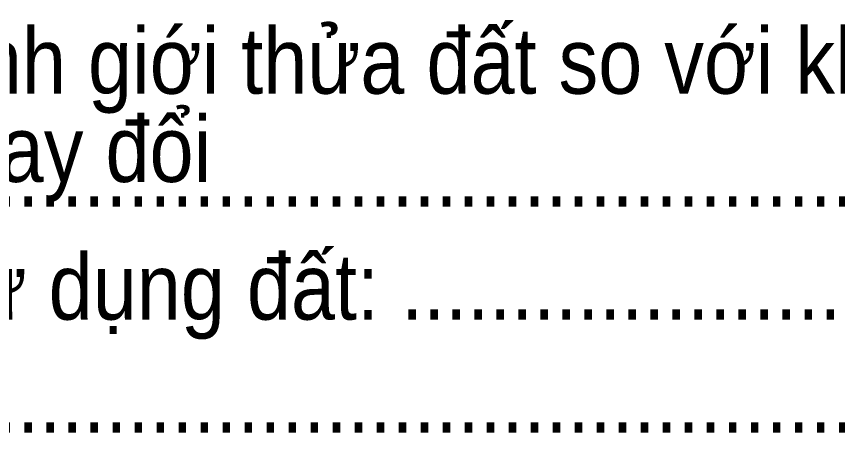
# Model space of a CAD drawing. Header units: metres. Extents: x 547965 to 548720, y 1837746 to 1838002.
# Drawn here: x 548024.31 to 548059.23, y 1837894.97 to 1837912.65 of the extents above; entities that cross this region are included whole.
import ezdxf

# ---------------------------------------------------------------- set-up
doc = ezdxf.new("R2010")
doc.units = ezdxf.units.M
doc.layers.add('7', color=7, linetype='Continuous', lineweight=13)

msp = doc.modelspace()

# ---------------------------------------------------------------- texts
at = {"layer": '7', "width": 0.9}
for s, p in [('     - Tình hình thay đổi ranh giới thửa đất so với khi có giấy tờ:......................................................', (547985.02, 1837909.37)), ('sử dụng ổn định không thay đổi', (547985.37, 1837905.62)), ('...........................................................................................................................................................', (547985.02, 1837904.57)), ('8. Tình hình tranh chấp sử dụng đất: ................................................................................................', (547985.02, 1837899.77)), ('8. Tình hình tranh chấp sử dụng đất: ................................................................................................', (547985.02, 1837899.77)), ('...........................................................................................................................................................', (547985.02, 1837894.97)), ('...........................................................................................................................................................', (547985.02, 1837894.97))]:
    msp.add_text(s, height=2.8, dxfattribs=at).set_placement(p)

doc.saveas('drawing.dxf')
